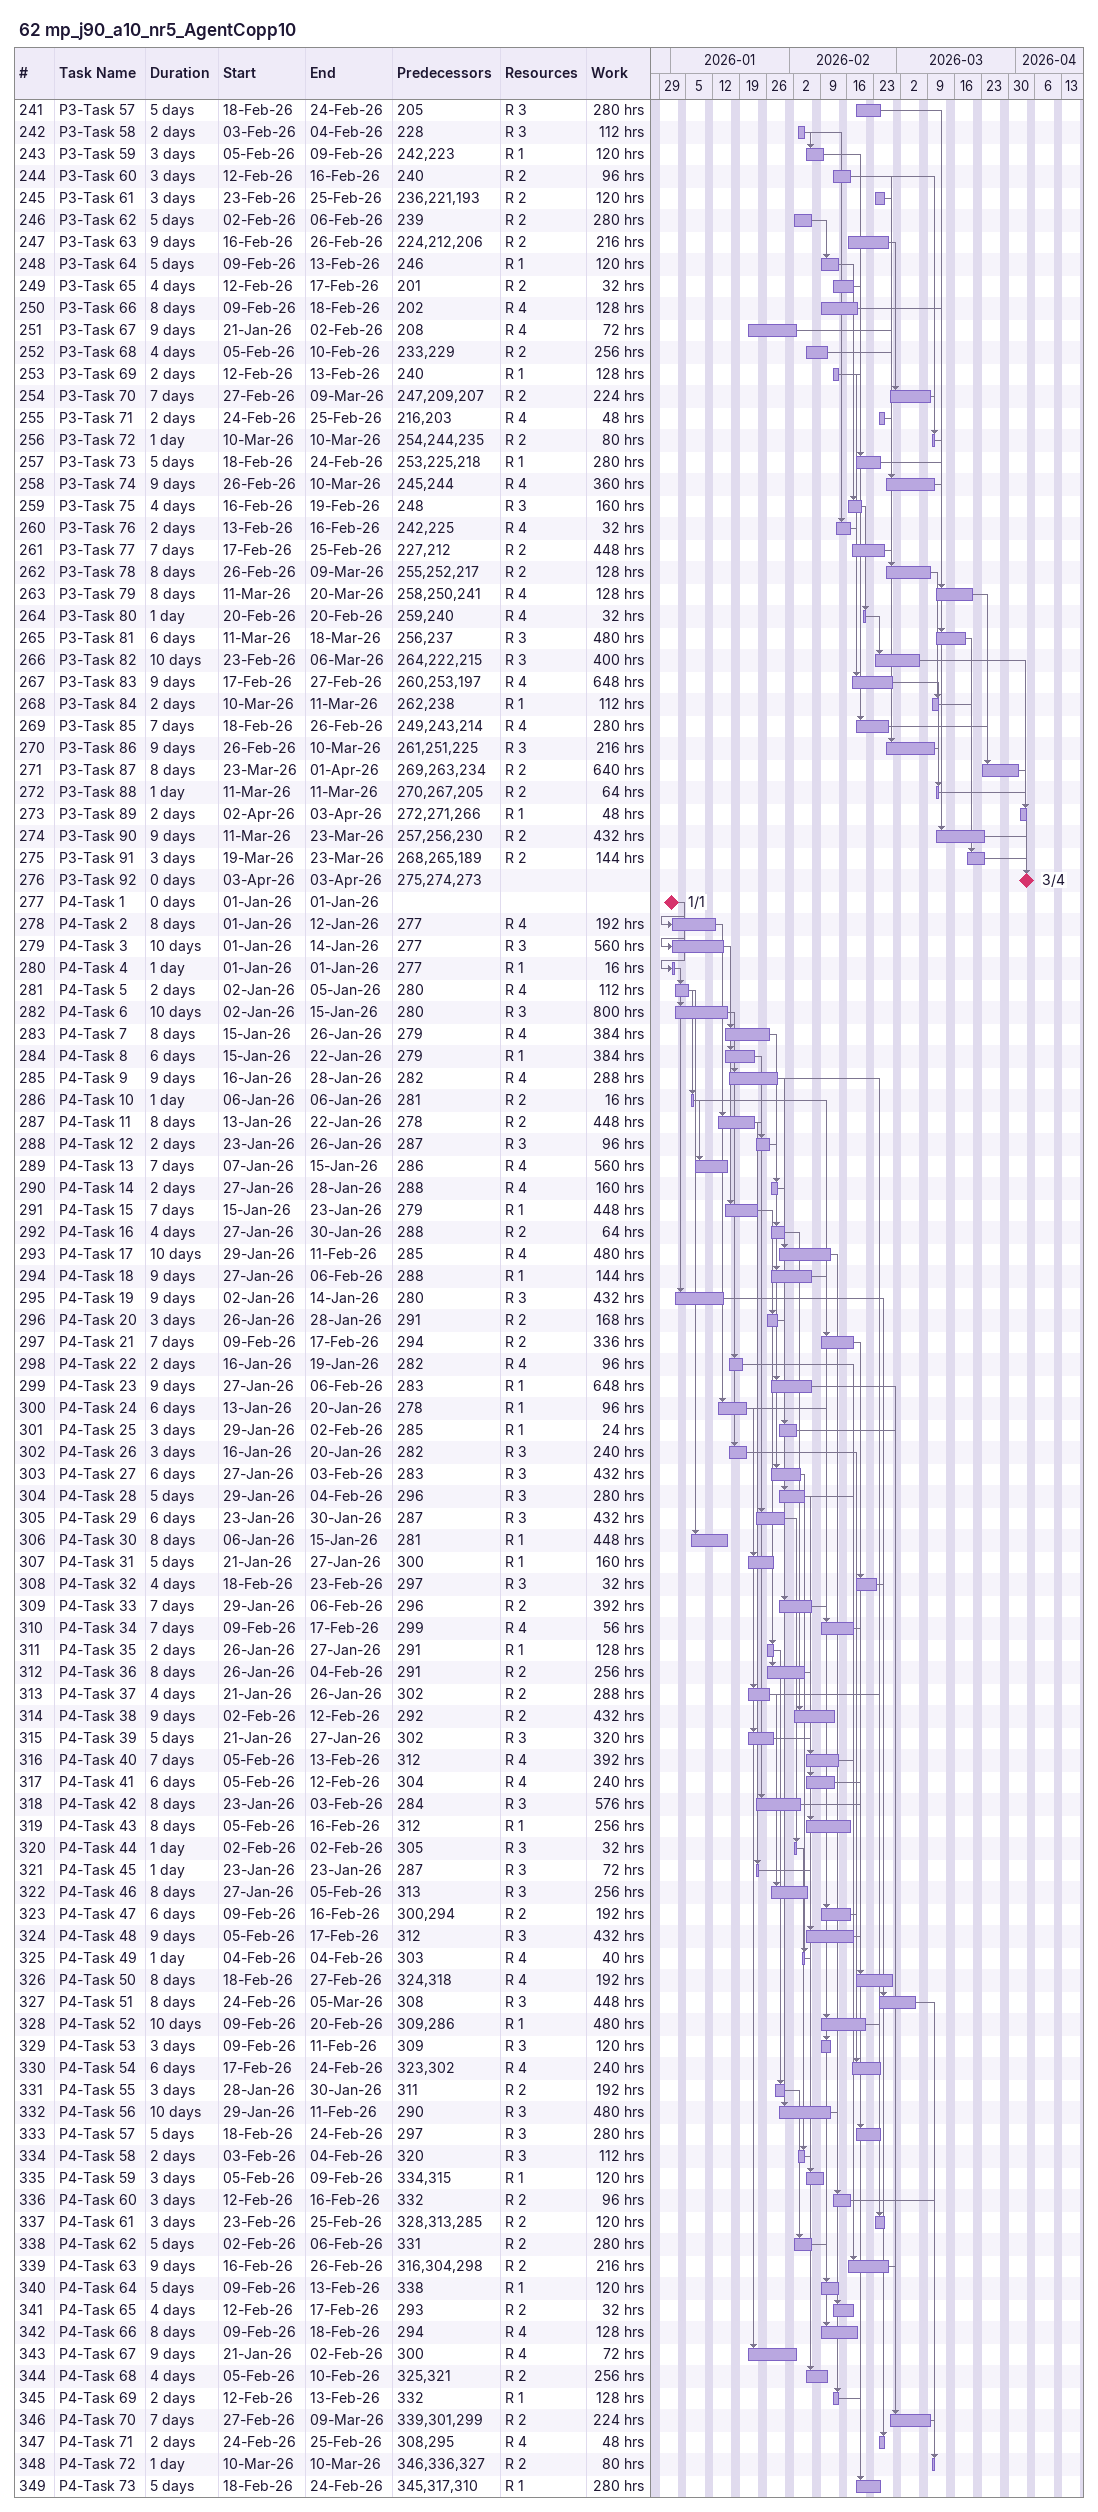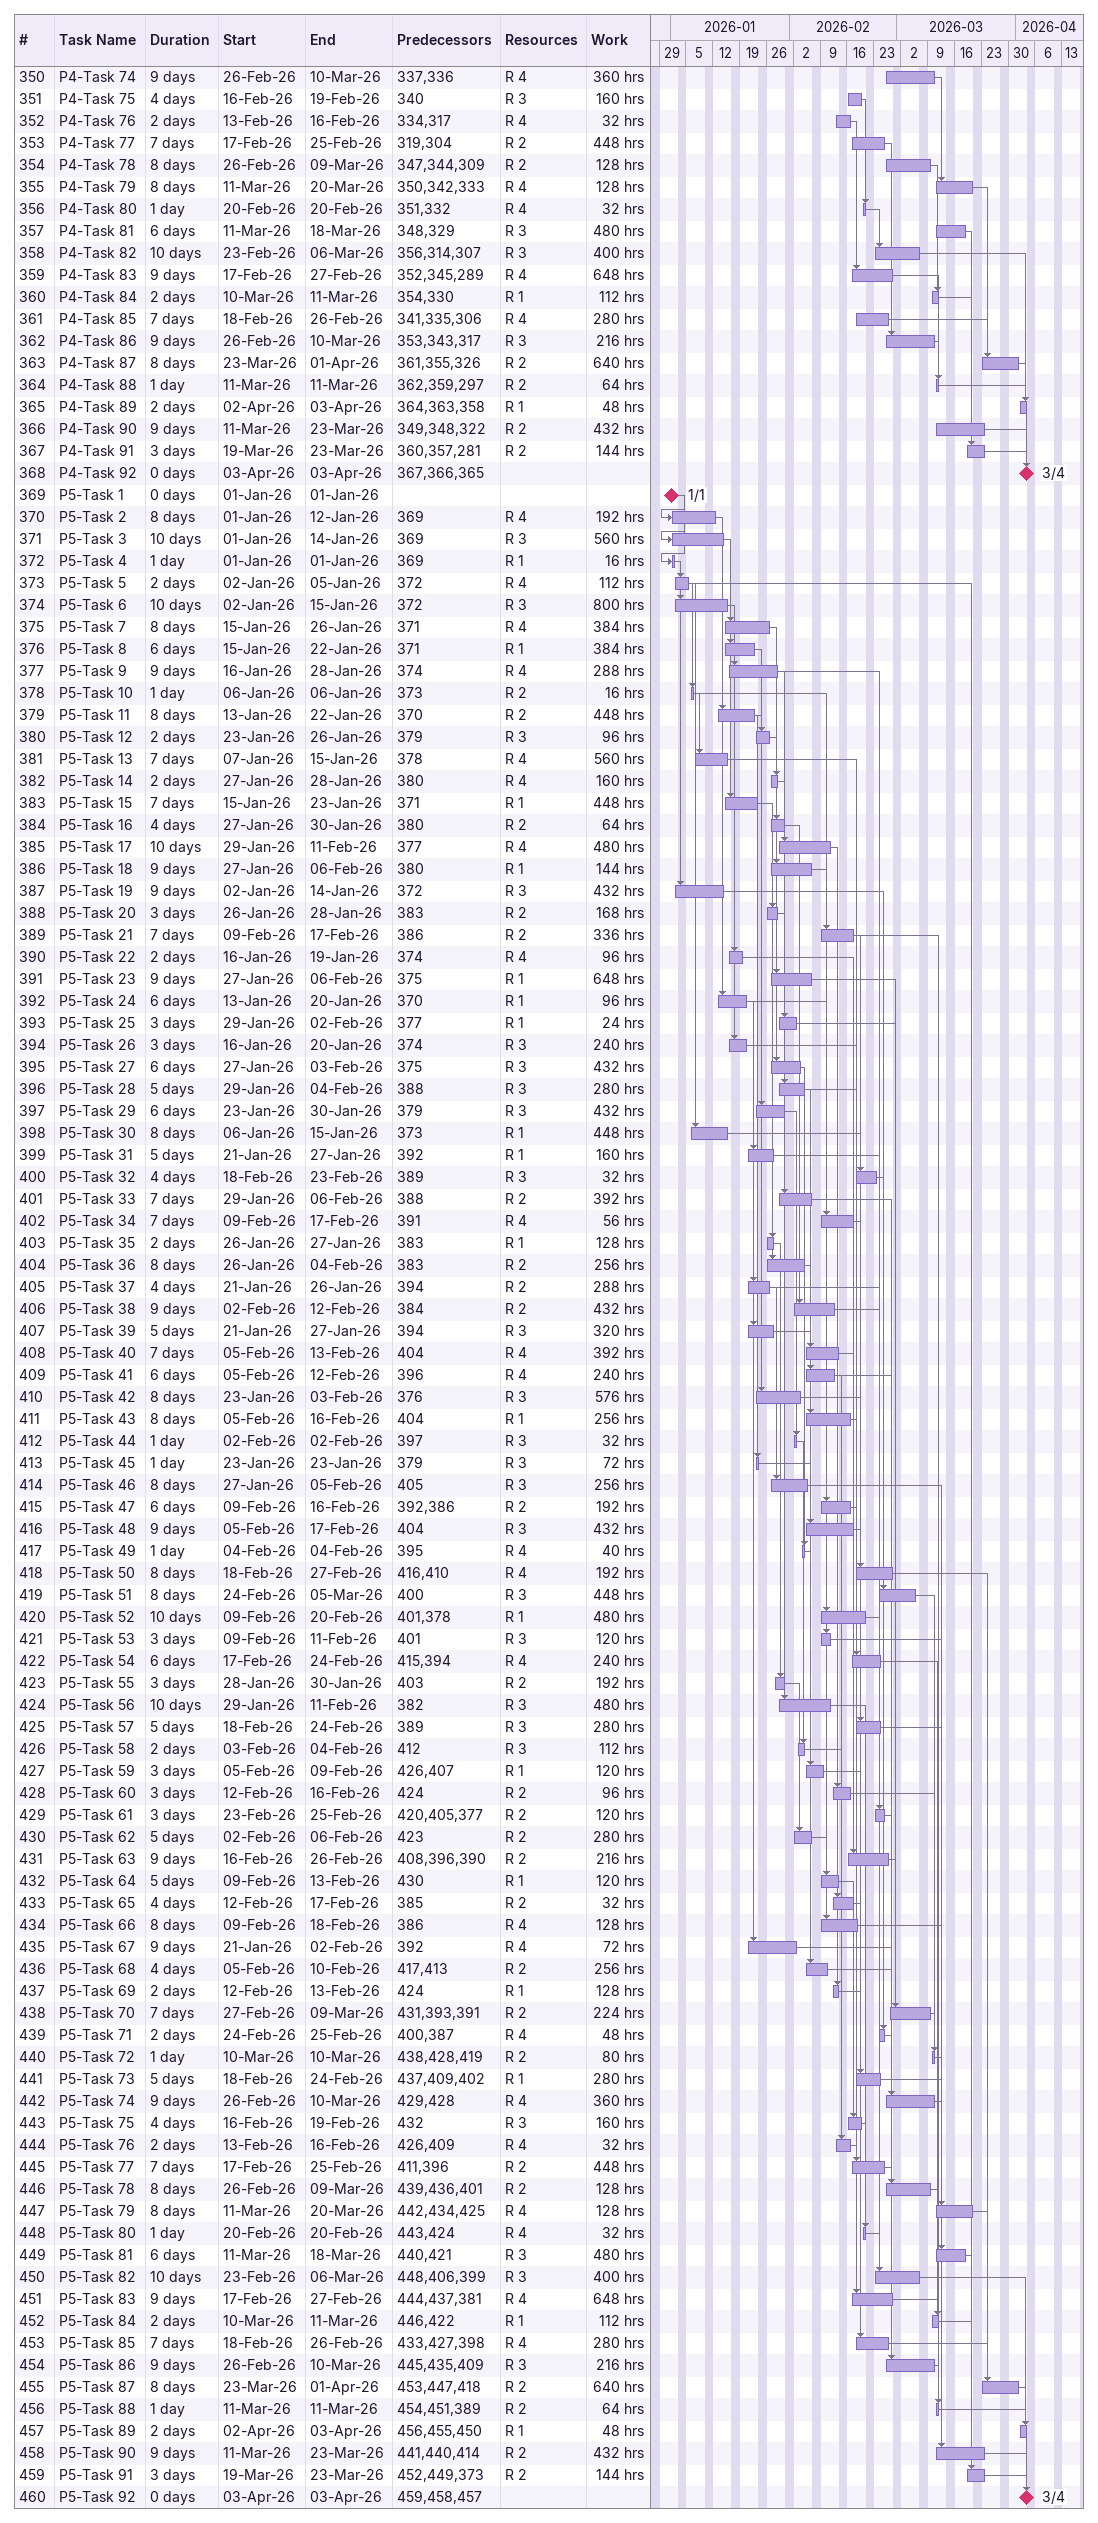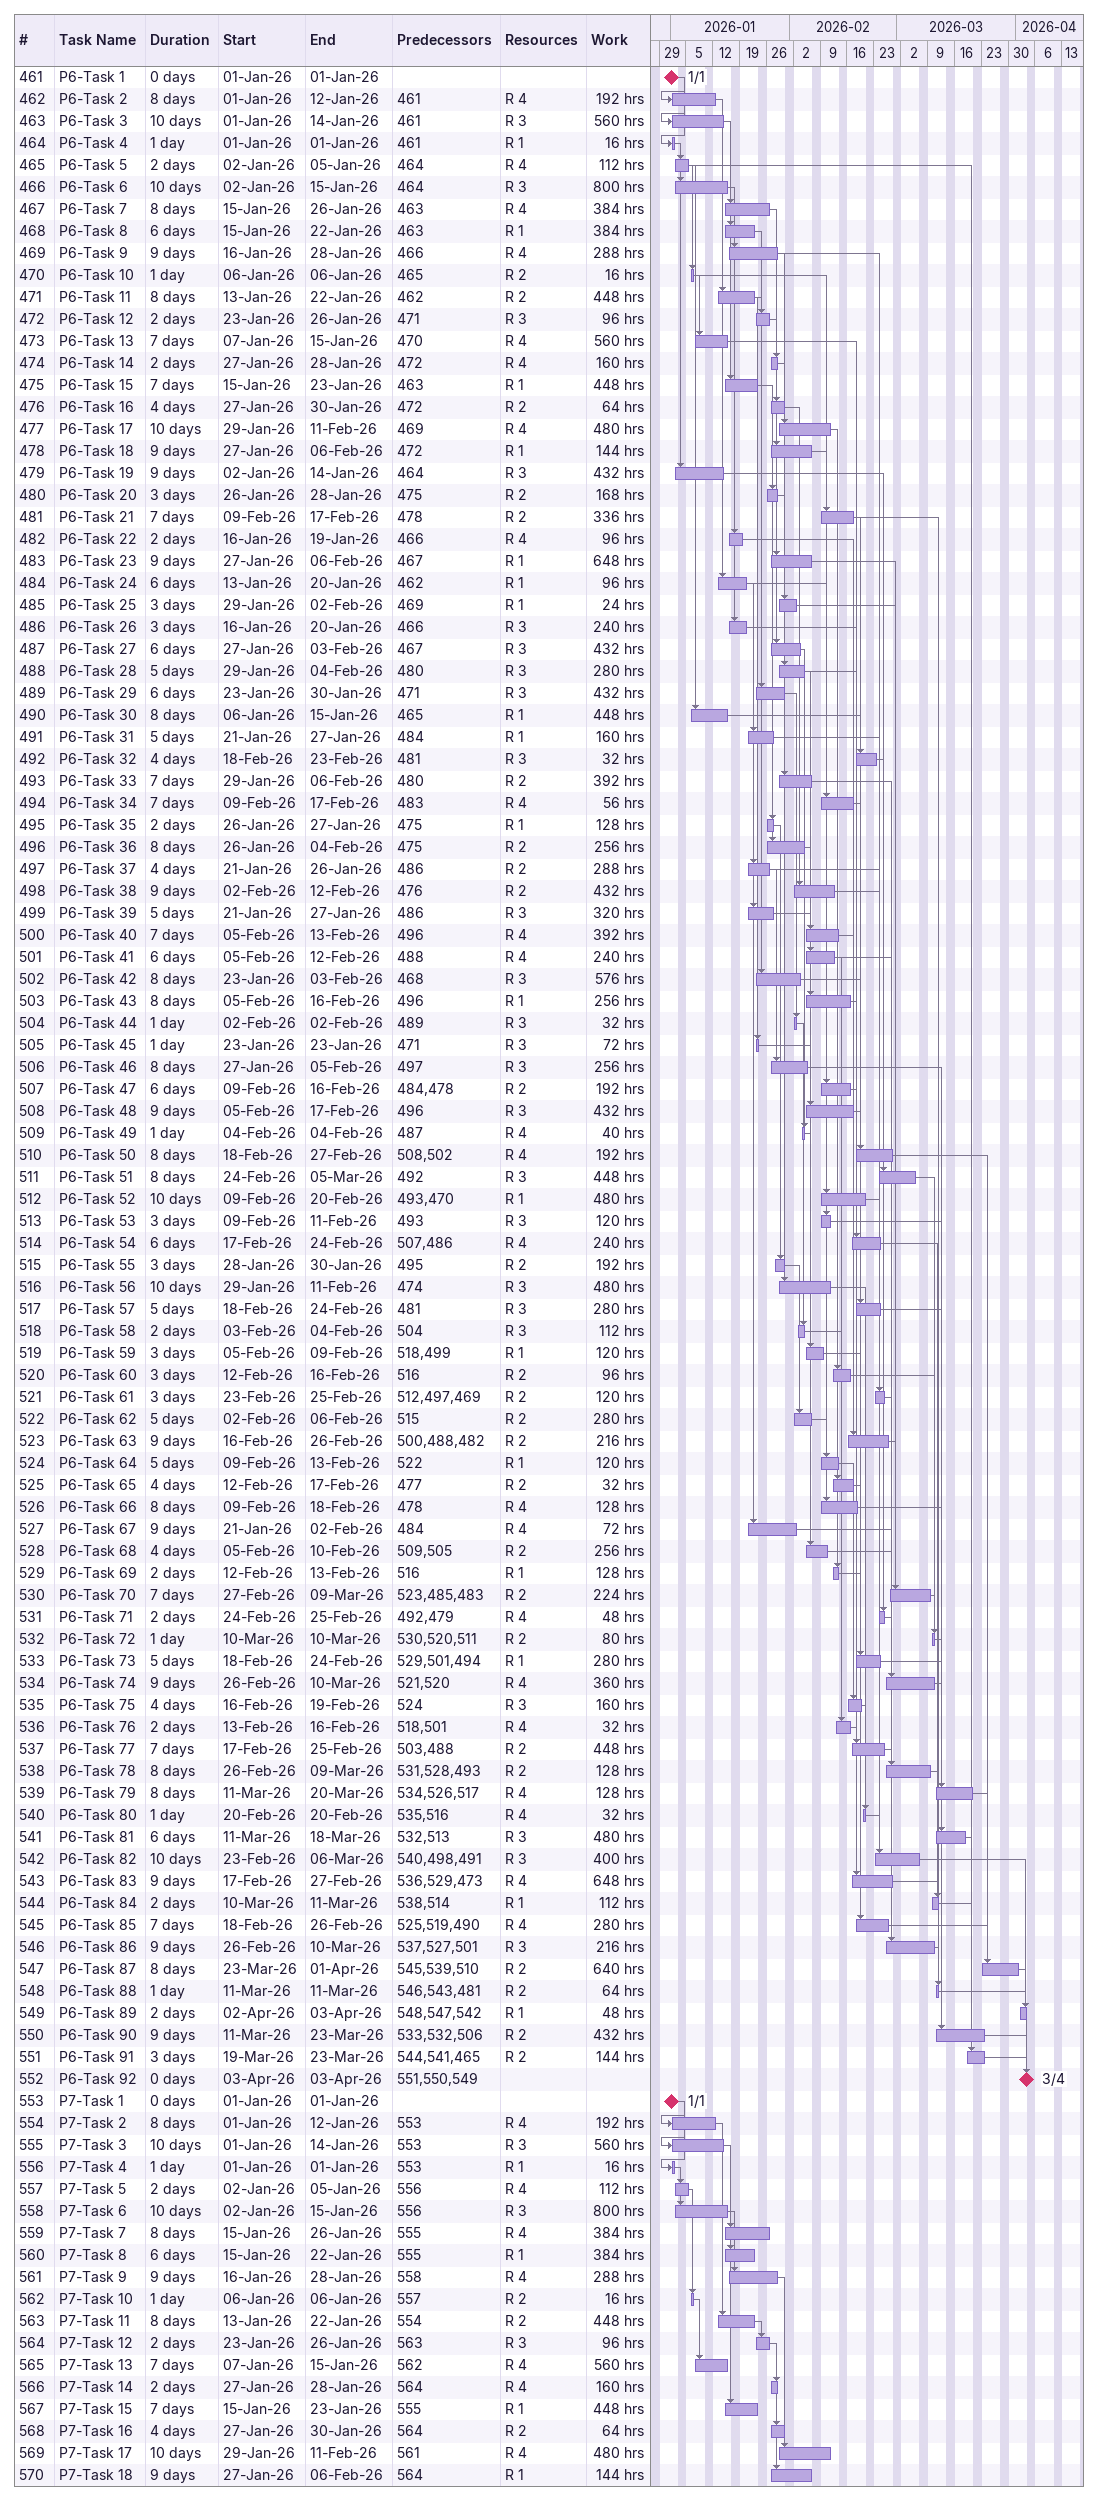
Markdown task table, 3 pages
62 mp_j90_a10_nr5_AgentCopp10

| ID | Task | Duration | Start | Finish | Predecessors | Resources | Work (h) |
|---|---|---|---|---|---|---|---|
| 241 | P3-Task 57 | 5d | 2026-02-18 | 2026-02-24 | 205 | R 3 | 280 |
| 242 | P3-Task 58 | 2d | 2026-02-03 | 2026-02-04 | 228 | R 3 | 112 |
| 243 | P3-Task 59 | 3d | 2026-02-05 | 2026-02-09 | 242, 223 | R 1 | 120 |
| 244 | P3-Task 60 | 3d | 2026-02-12 | 2026-02-16 | 240 | R 2 | 96 |
| 245 | P3-Task 61 | 3d | 2026-02-23 | 2026-02-25 | 236, 221, 193 | R 2 | 120 |
| 246 | P3-Task 62 | 5d | 2026-02-02 | 2026-02-06 | 239 | R 2 | 280 |
| 247 | P3-Task 63 | 9d | 2026-02-16 | 2026-02-26 | 224, 212, 206 | R 2 | 216 |
| 248 | P3-Task 64 | 5d | 2026-02-09 | 2026-02-13 | 246 | R 1 | 120 |
| 249 | P3-Task 65 | 4d | 2026-02-12 | 2026-02-17 | 201 | R 2 | 32 |
| 250 | P3-Task 66 | 8d | 2026-02-09 | 2026-02-18 | 202 | R 4 | 128 |
| 251 | P3-Task 67 | 9d | 2026-01-21 | 2026-02-02 | 208 | R 4 | 72 |
| 252 | P3-Task 68 | 4d | 2026-02-05 | 2026-02-10 | 233, 229 | R 2 | 256 |
| 253 | P3-Task 69 | 2d | 2026-02-12 | 2026-02-13 | 240 | R 1 | 128 |
| 254 | P3-Task 70 | 7d | 2026-02-27 | 2026-03-09 | 247, 209, 207 | R 2 | 224 |
| 255 | P3-Task 71 | 2d | 2026-02-24 | 2026-02-25 | 216, 203 | R 4 | 48 |
| 256 | P3-Task 72 | 1d | 2026-03-10 | 2026-03-10 | 254, 244, 235 | R 2 | 80 |
| 257 | P3-Task 73 | 5d | 2026-02-18 | 2026-02-24 | 253, 225, 218 | R 1 | 280 |
| 258 | P3-Task 74 | 9d | 2026-02-26 | 2026-03-10 | 245, 244 | R 4 | 360 |
| 259 | P3-Task 75 | 4d | 2026-02-16 | 2026-02-19 | 248 | R 3 | 160 |
| 260 | P3-Task 76 | 2d | 2026-02-13 | 2026-02-16 | 242, 225 | R 4 | 32 |
| 261 | P3-Task 77 | 7d | 2026-02-17 | 2026-02-25 | 227, 212 | R 2 | 448 |
| 262 | P3-Task 78 | 8d | 2026-02-26 | 2026-03-09 | 255, 252, 217 | R 2 | 128 |
| 263 | P3-Task 79 | 8d | 2026-03-11 | 2026-03-20 | 258, 250, 241 | R 4 | 128 |
| 264 | P3-Task 80 | 1d | 2026-02-20 | 2026-02-20 | 259, 240 | R 4 | 32 |
| 265 | P3-Task 81 | 6d | 2026-03-11 | 2026-03-18 | 256, 237 | R 3 | 480 |
| 266 | P3-Task 82 | 10d | 2026-02-23 | 2026-03-06 | 264, 222, 215 | R 3 | 400 |
| 267 | P3-Task 83 | 9d | 2026-02-17 | 2026-02-27 | 260, 253, 197 | R 4 | 648 |
| 268 | P3-Task 84 | 2d | 2026-03-10 | 2026-03-11 | 262, 238 | R 1 | 112 |
| 269 | P3-Task 85 | 7d | 2026-02-18 | 2026-02-26 | 249, 243, 214 | R 4 | 280 |
| 270 | P3-Task 86 | 9d | 2026-02-26 | 2026-03-10 | 261, 251, 225 | R 3 | 216 |
| 271 | P3-Task 87 | 8d | 2026-03-23 | 2026-04-01 | 269, 263, 234 | R 2 | 640 |
| 272 | P3-Task 88 | 1d | 2026-03-11 | 2026-03-11 | 270, 267, 205 | R 2 | 64 |
| 273 | P3-Task 89 | 2d | 2026-04-02 | 2026-04-03 | 272, 271, 266 | R 1 | 48 |
| 274 | P3-Task 90 | 9d | 2026-03-11 | 2026-03-23 | 257, 256, 230 | R 2 | 432 |
| 275 | P3-Task 91 | 3d | 2026-03-19 | 2026-03-23 | 268, 265, 189 | R 2 | 144 |
| 276 | P3-Task 92 | 0d | 2026-04-03 | 2026-04-03 | 275, 274, 273 |  |  |
| 277 | P4-Task 1 | 0d | 2026-01-01 | 2026-01-01 |  |  |  |
| 278 | P4-Task 2 | 8d | 2026-01-01 | 2026-01-12 | 277 | R 4 | 192 |
| 279 | P4-Task 3 | 10d | 2026-01-01 | 2026-01-14 | 277 | R 3 | 560 |
| 280 | P4-Task 4 | 1d | 2026-01-01 | 2026-01-01 | 277 | R 1 | 16 |
| 281 | P4-Task 5 | 2d | 2026-01-02 | 2026-01-05 | 280 | R 4 | 112 |
| 282 | P4-Task 6 | 10d | 2026-01-02 | 2026-01-15 | 280 | R 3 | 800 |
| 283 | P4-Task 7 | 8d | 2026-01-15 | 2026-01-26 | 279 | R 4 | 384 |
| 284 | P4-Task 8 | 6d | 2026-01-15 | 2026-01-22 | 279 | R 1 | 384 |
| 285 | P4-Task 9 | 9d | 2026-01-16 | 2026-01-28 | 282 | R 4 | 288 |
| 286 | P4-Task 10 | 1d | 2026-01-06 | 2026-01-06 | 281 | R 2 | 16 |
| 287 | P4-Task 11 | 8d | 2026-01-13 | 2026-01-22 | 278 | R 2 | 448 |
| 288 | P4-Task 12 | 2d | 2026-01-23 | 2026-01-26 | 287 | R 3 | 96 |
| 289 | P4-Task 13 | 7d | 2026-01-07 | 2026-01-15 | 286 | R 4 | 560 |
| 290 | P4-Task 14 | 2d | 2026-01-27 | 2026-01-28 | 288 | R 4 | 160 |
| 291 | P4-Task 15 | 7d | 2026-01-15 | 2026-01-23 | 279 | R 1 | 448 |
| 292 | P4-Task 16 | 4d | 2026-01-27 | 2026-01-30 | 288 | R 2 | 64 |
| 293 | P4-Task 17 | 10d | 2026-01-29 | 2026-02-11 | 285 | R 4 | 480 |
| 294 | P4-Task 18 | 9d | 2026-01-27 | 2026-02-06 | 288 | R 1 | 144 |
| 295 | P4-Task 19 | 9d | 2026-01-02 | 2026-01-14 | 280 | R 3 | 432 |
| 296 | P4-Task 20 | 3d | 2026-01-26 | 2026-01-28 | 291 | R 2 | 168 |
| 297 | P4-Task 21 | 7d | 2026-02-09 | 2026-02-17 | 294 | R 2 | 336 |
| 298 | P4-Task 22 | 2d | 2026-01-16 | 2026-01-19 | 282 | R 4 | 96 |
| 299 | P4-Task 23 | 9d | 2026-01-27 | 2026-02-06 | 283 | R 1 | 648 |
| 300 | P4-Task 24 | 6d | 2026-01-13 | 2026-01-20 | 278 | R 1 | 96 |
| 301 | P4-Task 25 | 3d | 2026-01-29 | 2026-02-02 | 285 | R 1 | 24 |
| 302 | P4-Task 26 | 3d | 2026-01-16 | 2026-01-20 | 282 | R 3 | 240 |
| 303 | P4-Task 27 | 6d | 2026-01-27 | 2026-02-03 | 283 | R 3 | 432 |
| 304 | P4-Task 28 | 5d | 2026-01-29 | 2026-02-04 | 296 | R 3 | 280 |
| 305 | P4-Task 29 | 6d | 2026-01-23 | 2026-01-30 | 287 | R 3 | 432 |
| 306 | P4-Task 30 | 8d | 2026-01-06 | 2026-01-15 | 281 | R 1 | 448 |
| 307 | P4-Task 31 | 5d | 2026-01-21 | 2026-01-27 | 300 | R 1 | 160 |
| 308 | P4-Task 32 | 4d | 2026-02-18 | 2026-02-23 | 297 | R 3 | 32 |
| 309 | P4-Task 33 | 7d | 2026-01-29 | 2026-02-06 | 296 | R 2 | 392 |
| 310 | P4-Task 34 | 7d | 2026-02-09 | 2026-02-17 | 299 | R 4 | 56 |
| 311 | P4-Task 35 | 2d | 2026-01-26 | 2026-01-27 | 291 | R 1 | 128 |
| 312 | P4-Task 36 | 8d | 2026-01-26 | 2026-02-04 | 291 | R 2 | 256 |
| 313 | P4-Task 37 | 4d | 2026-01-21 | 2026-01-26 | 302 | R 2 | 288 |
| 314 | P4-Task 38 | 9d | 2026-02-02 | 2026-02-12 | 292 | R 2 | 432 |
| 315 | P4-Task 39 | 5d | 2026-01-21 | 2026-01-27 | 302 | R 3 | 320 |
| 316 | P4-Task 40 | 7d | 2026-02-05 | 2026-02-13 | 312 | R 4 | 392 |
| 317 | P4-Task 41 | 6d | 2026-02-05 | 2026-02-12 | 304 | R 4 | 240 |
| 318 | P4-Task 42 | 8d | 2026-01-23 | 2026-02-03 | 284 | R 3 | 576 |
| 319 | P4-Task 43 | 8d | 2026-02-05 | 2026-02-16 | 312 | R 1 | 256 |
| 320 | P4-Task 44 | 1d | 2026-02-02 | 2026-02-02 | 305 | R 3 | 32 |
| 321 | P4-Task 45 | 1d | 2026-01-23 | 2026-01-23 | 287 | R 3 | 72 |
| 322 | P4-Task 46 | 8d | 2026-01-27 | 2026-02-05 | 313 | R 3 | 256 |
| 323 | P4-Task 47 | 6d | 2026-02-09 | 2026-02-16 | 300, 294 | R 2 | 192 |
| 324 | P4-Task 48 | 9d | 2026-02-05 | 2026-02-17 | 312 | R 3 | 432 |
| 325 | P4-Task 49 | 1d | 2026-02-04 | 2026-02-04 | 303 | R 4 | 40 |
| 326 | P4-Task 50 | 8d | 2026-02-18 | 2026-02-27 | 324, 318 | R 4 | 192 |
| 327 | P4-Task 51 | 8d | 2026-02-24 | 2026-03-05 | 308 | R 3 | 448 |
| 328 | P4-Task 52 | 10d | 2026-02-09 | 2026-02-20 | 309, 286 | R 1 | 480 |
| 329 | P4-Task 53 | 3d | 2026-02-09 | 2026-02-11 | 309 | R 3 | 120 |
| 330 | P4-Task 54 | 6d | 2026-02-17 | 2026-02-24 | 323, 302 | R 4 | 240 |
| 331 | P4-Task 55 | 3d | 2026-01-28 | 2026-01-30 | 311 | R 2 | 192 |
| 332 | P4-Task 56 | 10d | 2026-01-29 | 2026-02-11 | 290 | R 3 | 480 |
| 333 | P4-Task 57 | 5d | 2026-02-18 | 2026-02-24 | 297 | R 3 | 280 |
| 334 | P4-Task 58 | 2d | 2026-02-03 | 2026-02-04 | 320 | R 3 | 112 |
| 335 | P4-Task 59 | 3d | 2026-02-05 | 2026-02-09 | 334, 315 | R 1 | 120 |
| 336 | P4-Task 60 | 3d | 2026-02-12 | 2026-02-16 | 332 | R 2 | 96 |
| 337 | P4-Task 61 | 3d | 2026-02-23 | 2026-02-25 | 328, 313, 285 | R 2 | 120 |
| 338 | P4-Task 62 | 5d | 2026-02-02 | 2026-02-06 | 331 | R 2 | 280 |
| 339 | P4-Task 63 | 9d | 2026-02-16 | 2026-02-26 | 316, 304, 298 | R 2 | 216 |
| 340 | P4-Task 64 | 5d | 2026-02-09 | 2026-02-13 | 338 | R 1 | 120 |
| 341 | P4-Task 65 | 4d | 2026-02-12 | 2026-02-17 | 293 | R 2 | 32 |
| 342 | P4-Task 66 | 8d | 2026-02-09 | 2026-02-18 | 294 | R 4 | 128 |
| 343 | P4-Task 67 | 9d | 2026-01-21 | 2026-02-02 | 300 | R 4 | 72 |
| 344 | P4-Task 68 | 4d | 2026-02-05 | 2026-02-10 | 325, 321 | R 2 | 256 |
| 345 | P4-Task 69 | 2d | 2026-02-12 | 2026-02-13 | 332 | R 1 | 128 |
| 346 | P4-Task 70 | 7d | 2026-02-27 | 2026-03-09 | 339, 301, 299 | R 2 | 224 |
| 347 | P4-Task 71 | 2d | 2026-02-24 | 2026-02-25 | 308, 295 | R 4 | 48 |
| 348 | P4-Task 72 | 1d | 2026-03-10 | 2026-03-10 | 346, 336, 327 | R 2 | 80 |
| 349 | P4-Task 73 | 5d | 2026-02-18 | 2026-02-24 | 345, 317, 310 | R 1 | 280 |
| 350 | P4-Task 74 | 9d | 2026-02-26 | 2026-03-10 | 337, 336 | R 4 | 360 |
| 351 | P4-Task 75 | 4d | 2026-02-16 | 2026-02-19 | 340 | R 3 | 160 |
| 352 | P4-Task 76 | 2d | 2026-02-13 | 2026-02-16 | 334, 317 | R 4 | 32 |
| 353 | P4-Task 77 | 7d | 2026-02-17 | 2026-02-25 | 319, 304 | R 2 | 448 |
| 354 | P4-Task 78 | 8d | 2026-02-26 | 2026-03-09 | 347, 344, 309 | R 2 | 128 |
| 355 | P4-Task 79 | 8d | 2026-03-11 | 2026-03-20 | 350, 342, 333 | R 4 | 128 |
| 356 | P4-Task 80 | 1d | 2026-02-20 | 2026-02-20 | 351, 332 | R 4 | 32 |
| 357 | P4-Task 81 | 6d | 2026-03-11 | 2026-03-18 | 348, 329 | R 3 | 480 |
| 358 | P4-Task 82 | 10d | 2026-02-23 | 2026-03-06 | 356, 314, 307 | R 3 | 400 |
| 359 | P4-Task 83 | 9d | 2026-02-17 | 2026-02-27 | 352, 345, 289 | R 4 | 648 |
| 360 | P4-Task 84 | 2d | 2026-03-10 | 2026-03-11 | 354, 330 | R 1 | 112 |
| 361 | P4-Task 85 | 7d | 2026-02-18 | 2026-02-26 | 341, 335, 306 | R 4 | 280 |
| 362 | P4-Task 86 | 9d | 2026-02-26 | 2026-03-10 | 353, 343, 317 | R 3 | 216 |
| 363 | P4-Task 87 | 8d | 2026-03-23 | 2026-04-01 | 361, 355, 326 | R 2 | 640 |
| 364 | P4-Task 88 | 1d | 2026-03-11 | 2026-03-11 | 362, 359, 297 | R 2 | 64 |
| 365 | P4-Task 89 | 2d | 2026-04-02 | 2026-04-03 | 364, 363, 358 | R 1 | 48 |
| 366 | P4-Task 90 | 9d | 2026-03-11 | 2026-03-23 | 349, 348, 322 | R 2 | 432 |
| 367 | P4-Task 91 | 3d | 2026-03-19 | 2026-03-23 | 360, 357, 281 | R 2 | 144 |
| 368 | P4-Task 92 | 0d | 2026-04-03 | 2026-04-03 | 367, 366, 365 |  |  |
| 369 | P5-Task 1 | 0d | 2026-01-01 | 2026-01-01 |  |  |  |
| 370 | P5-Task 2 | 8d | 2026-01-01 | 2026-01-12 | 369 | R 4 | 192 |
| 371 | P5-Task 3 | 10d | 2026-01-01 | 2026-01-14 | 369 | R 3 | 560 |
| 372 | P5-Task 4 | 1d | 2026-01-01 | 2026-01-01 | 369 | R 1 | 16 |
| 373 | P5-Task 5 | 2d | 2026-01-02 | 2026-01-05 | 372 | R 4 | 112 |
| 374 | P5-Task 6 | 10d | 2026-01-02 | 2026-01-15 | 372 | R 3 | 800 |
| 375 | P5-Task 7 | 8d | 2026-01-15 | 2026-01-26 | 371 | R 4 | 384 |
| 376 | P5-Task 8 | 6d | 2026-01-15 | 2026-01-22 | 371 | R 1 | 384 |
| 377 | P5-Task 9 | 9d | 2026-01-16 | 2026-01-28 | 374 | R 4 | 288 |
| 378 | P5-Task 10 | 1d | 2026-01-06 | 2026-01-06 | 373 | R 2 | 16 |
| 379 | P5-Task 11 | 8d | 2026-01-13 | 2026-01-22 | 370 | R 2 | 448 |
| 380 | P5-Task 12 | 2d | 2026-01-23 | 2026-01-26 | 379 | R 3 | 96 |
| 381 | P5-Task 13 | 7d | 2026-01-07 | 2026-01-15 | 378 | R 4 | 560 |
| 382 | P5-Task 14 | 2d | 2026-01-27 | 2026-01-28 | 380 | R 4 | 160 |
| 383 | P5-Task 15 | 7d | 2026-01-15 | 2026-01-23 | 371 | R 1 | 448 |
| 384 | P5-Task 16 | 4d | 2026-01-27 | 2026-01-30 | 380 | R 2 | 64 |
| 385 | P5-Task 17 | 10d | 2026-01-29 | 2026-02-11 | 377 | R 4 | 480 |
| 386 | P5-Task 18 | 9d | 2026-01-27 | 2026-02-06 | 380 | R 1 | 144 |
| 387 | P5-Task 19 | 9d | 2026-01-02 | 2026-01-14 | 372 | R 3 | 432 |
| 388 | P5-Task 20 | 3d | 2026-01-26 | 2026-01-28 | 383 | R 2 | 168 |
| 389 | P5-Task 21 | 7d | 2026-02-09 | 2026-02-17 | 386 | R 2 | 336 |
| 390 | P5-Task 22 | 2d | 2026-01-16 | 2026-01-19 | 374 | R 4 | 96 |
| 391 | P5-Task 23 | 9d | 2026-01-27 | 2026-02-06 | 375 | R 1 | 648 |
| 392 | P5-Task 24 | 6d | 2026-01-13 | 2026-01-20 | 370 | R 1 | 96 |
| 393 | P5-Task 25 | 3d | 2026-01-29 | 2026-02-02 | 377 | R 1 | 24 |
| 394 | P5-Task 26 | 3d | 2026-01-16 | 2026-01-20 | 374 | R 3 | 240 |
| 395 | P5-Task 27 | 6d | 2026-01-27 | 2026-02-03 | 375 | R 3 | 432 |
| 396 | P5-Task 28 | 5d | 2026-01-29 | 2026-02-04 | 388 | R 3 | 280 |
| 397 | P5-Task 29 | 6d | 2026-01-23 | 2026-01-30 | 379 | R 3 | 432 |
| 398 | P5-Task 30 | 8d | 2026-01-06 | 2026-01-15 | 373 | R 1 | 448 |
| 399 | P5-Task 31 | 5d | 2026-01-21 | 2026-01-27 | 392 | R 1 | 160 |
| 400 | P5-Task 32 | 4d | 2026-02-18 | 2026-02-23 | 389 | R 3 | 32 |
| 401 | P5-Task 33 | 7d | 2026-01-29 | 2026-02-06 | 388 | R 2 | 392 |
| 402 | P5-Task 34 | 7d | 2026-02-09 | 2026-02-17 | 391 | R 4 | 56 |
| 403 | P5-Task 35 | 2d | 2026-01-26 | 2026-01-27 | 383 | R 1 | 128 |
| 404 | P5-Task 36 | 8d | 2026-01-26 | 2026-02-04 | 383 | R 2 | 256 |
| 405 | P5-Task 37 | 4d | 2026-01-21 | 2026-01-26 | 394 | R 2 | 288 |
| 406 | P5-Task 38 | 9d | 2026-02-02 | 2026-02-12 | 384 | R 2 | 432 |
| 407 | P5-Task 39 | 5d | 2026-01-21 | 2026-01-27 | 394 | R 3 | 320 |
| 408 | P5-Task 40 | 7d | 2026-02-05 | 2026-02-13 | 404 | R 4 | 392 |
| 409 | P5-Task 41 | 6d | 2026-02-05 | 2026-02-12 | 396 | R 4 | 240 |
| 410 | P5-Task 42 | 8d | 2026-01-23 | 2026-02-03 | 376 | R 3 | 576 |
| 411 | P5-Task 43 | 8d | 2026-02-05 | 2026-02-16 | 404 | R 1 | 256 |
| 412 | P5-Task 44 | 1d | 2026-02-02 | 2026-02-02 | 397 | R 3 | 32 |
| 413 | P5-Task 45 | 1d | 2026-01-23 | 2026-01-23 | 379 | R 3 | 72 |
| 414 | P5-Task 46 | 8d | 2026-01-27 | 2026-02-05 | 405 | R 3 | 256 |
| 415 | P5-Task 47 | 6d | 2026-02-09 | 2026-02-16 | 392, 386 | R 2 | 192 |
| 416 | P5-Task 48 | 9d | 2026-02-05 | 2026-02-17 | 404 | R 3 | 432 |
| 417 | P5-Task 49 | 1d | 2026-02-04 | 2026-02-04 | 395 | R 4 | 40 |
| 418 | P5-Task 50 | 8d | 2026-02-18 | 2026-02-27 | 416, 410 | R 4 | 192 |
| 419 | P5-Task 51 | 8d | 2026-02-24 | 2026-03-05 | 400 | R 3 | 448 |
| 420 | P5-Task 52 | 10d | 2026-02-09 | 2026-02-20 | 401, 378 | R 1 | 480 |
| 421 | P5-Task 53 | 3d | 2026-02-09 | 2026-02-11 | 401 | R 3 | 120 |
| 422 | P5-Task 54 | 6d | 2026-02-17 | 2026-02-24 | 415, 394 | R 4 | 240 |
| 423 | P5-Task 55 | 3d | 2026-01-28 | 2026-01-30 | 403 | R 2 | 192 |
| 424 | P5-Task 56 | 10d | 2026-01-29 | 2026-02-11 | 382 | R 3 | 480 |
| 425 | P5-Task 57 | 5d | 2026-02-18 | 2026-02-24 | 389 | R 3 | 280 |
| 426 | P5-Task 58 | 2d | 2026-02-03 | 2026-02-04 | 412 | R 3 | 112 |
| 427 | P5-Task 59 | 3d | 2026-02-05 | 2026-02-09 | 426, 407 | R 1 | 120 |
| 428 | P5-Task 60 | 3d | 2026-02-12 | 2026-02-16 | 424 | R 2 | 96 |
| 429 | P5-Task 61 | 3d | 2026-02-23 | 2026-02-25 | 420, 405, 377 | R 2 | 120 |
| 430 | P5-Task 62 | 5d | 2026-02-02 | 2026-02-06 | 423 | R 2 | 280 |
| 431 | P5-Task 63 | 9d | 2026-02-16 | 2026-02-26 | 408, 396, 390 | R 2 | 216 |
| 432 | P5-Task 64 | 5d | 2026-02-09 | 2026-02-13 | 430 | R 1 | 120 |
| 433 | P5-Task 65 | 4d | 2026-02-12 | 2026-02-17 | 385 | R 2 | 32 |
| 434 | P5-Task 66 | 8d | 2026-02-09 | 2026-02-18 | 386 | R 4 | 128 |
| 435 | P5-Task 67 | 9d | 2026-01-21 | 2026-02-02 | 392 | R 4 | 72 |
| 436 | P5-Task 68 | 4d | 2026-02-05 | 2026-02-10 | 417, 413 | R 2 | 256 |
| 437 | P5-Task 69 | 2d | 2026-02-12 | 2026-02-13 | 424 | R 1 | 128 |
| 438 | P5-Task 70 | 7d | 2026-02-27 | 2026-03-09 | 431, 393, 391 | R 2 | 224 |
| 439 | P5-Task 71 | 2d | 2026-02-24 | 2026-02-25 | 400, 387 | R 4 | 48 |
| 440 | P5-Task 72 | 1d | 2026-03-10 | 2026-03-10 | 438, 428, 419 | R 2 | 80 |
| 441 | P5-Task 73 | 5d | 2026-02-18 | 2026-02-24 | 437, 409, 402 | R 1 | 280 |
| 442 | P5-Task 74 | 9d | 2026-02-26 | 2026-03-10 | 429, 428 | R 4 | 360 |
| 443 | P5-Task 75 | 4d | 2026-02-16 | 2026-02-19 | 432 | R 3 | 160 |
| 444 | P5-Task 76 | 2d | 2026-02-13 | 2026-02-16 | 426, 409 | R 4 | 32 |
| 445 | P5-Task 77 | 7d | 2026-02-17 | 2026-02-25 | 411, 396 | R 2 | 448 |
| 446 | P5-Task 78 | 8d | 2026-02-26 | 2026-03-09 | 439, 436, 401 | R 2 | 128 |
| 447 | P5-Task 79 | 8d | 2026-03-11 | 2026-03-20 | 442, 434, 425 | R 4 | 128 |
| 448 | P5-Task 80 | 1d | 2026-02-20 | 2026-02-20 | 443, 424 | R 4 | 32 |
| 449 | P5-Task 81 | 6d | 2026-03-11 | 2026-03-18 | 440, 421 | R 3 | 480 |
| 450 | P5-Task 82 | 10d | 2026-02-23 | 2026-03-06 | 448, 406, 399 | R 3 | 400 |
| 451 | P5-Task 83 | 9d | 2026-02-17 | 2026-02-27 | 444, 437, 381 | R 4 | 648 |
| 452 | P5-Task 84 | 2d | 2026-03-10 | 2026-03-11 | 446, 422 | R 1 | 112 |
| 453 | P5-Task 85 | 7d | 2026-02-18 | 2026-02-26 | 433, 427, 398 | R 4 | 280 |
| 454 | P5-Task 86 | 9d | 2026-02-26 | 2026-03-10 | 445, 435, 409 | R 3 | 216 |
| 455 | P5-Task 87 | 8d | 2026-03-23 | 2026-04-01 | 453, 447, 418 | R 2 | 640 |
| 456 | P5-Task 88 | 1d | 2026-03-11 | 2026-03-11 | 454, 451, 389 | R 2 | 64 |
| 457 | P5-Task 89 | 2d | 2026-04-02 | 2026-04-03 | 456, 455, 450 | R 1 | 48 |
| 458 | P5-Task 90 | 9d | 2026-03-11 | 2026-03-23 | 441, 440, 414 | R 2 | 432 |
| 459 | P5-Task 91 | 3d | 2026-03-19 | 2026-03-23 | 452, 449, 373 | R 2 | 144 |
| 460 | P5-Task 92 | 0d | 2026-04-03 | 2026-04-03 | 459, 458, 457 |  |  |
| 461 | P6-Task 1 | 0d | 2026-01-01 | 2026-01-01 |  |  |  |
| 462 | P6-Task 2 | 8d | 2026-01-01 | 2026-01-12 | 461 | R 4 | 192 |
| 463 | P6-Task 3 | 10d | 2026-01-01 | 2026-01-14 | 461 | R 3 | 560 |
| 464 | P6-Task 4 | 1d | 2026-01-01 | 2026-01-01 | 461 | R 1 | 16 |
| 465 | P6-Task 5 | 2d | 2026-01-02 | 2026-01-05 | 464 | R 4 | 112 |
| 466 | P6-Task 6 | 10d | 2026-01-02 | 2026-01-15 | 464 | R 3 | 800 |
| 467 | P6-Task 7 | 8d | 2026-01-15 | 2026-01-26 | 463 | R 4 | 384 |
| 468 | P6-Task 8 | 6d | 2026-01-15 | 2026-01-22 | 463 | R 1 | 384 |
| 469 | P6-Task 9 | 9d | 2026-01-16 | 2026-01-28 | 466 | R 4 | 288 |
| 470 | P6-Task 10 | 1d | 2026-01-06 | 2026-01-06 | 465 | R 2 | 16 |
| 471 | P6-Task 11 | 8d | 2026-01-13 | 2026-01-22 | 462 | R 2 | 448 |
| 472 | P6-Task 12 | 2d | 2026-01-23 | 2026-01-26 | 471 | R 3 | 96 |
| 473 | P6-Task 13 | 7d | 2026-01-07 | 2026-01-15 | 470 | R 4 | 560 |
| 474 | P6-Task 14 | 2d | 2026-01-27 | 2026-01-28 | 472 | R 4 | 160 |
| 475 | P6-Task 15 | 7d | 2026-01-15 | 2026-01-23 | 463 | R 1 | 448 |
| 476 | P6-Task 16 | 4d | 2026-01-27 | 2026-01-30 | 472 | R 2 | 64 |
| 477 | P6-Task 17 | 10d | 2026-01-29 | 2026-02-11 | 469 | R 4 | 480 |
| 478 | P6-Task 18 | 9d | 2026-01-27 | 2026-02-06 | 472 | R 1 | 144 |
| 479 | P6-Task 19 | 9d | 2026-01-02 | 2026-01-14 | 464 | R 3 | 432 |
| 480 | P6-Task 20 | 3d | 2026-01-26 | 2026-01-28 | 475 | R 2 | 168 |
| 481 | P6-Task 21 | 7d | 2026-02-09 | 2026-02-17 | 478 | R 2 | 336 |
| 482 | P6-Task 22 | 2d | 2026-01-16 | 2026-01-19 | 466 | R 4 | 96 |
| 483 | P6-Task 23 | 9d | 2026-01-27 | 2026-02-06 | 467 | R 1 | 648 |
| 484 | P6-Task 24 | 6d | 2026-01-13 | 2026-01-20 | 462 | R 1 | 96 |
| 485 | P6-Task 25 | 3d | 2026-01-29 | 2026-02-02 | 469 | R 1 | 24 |
| 486 | P6-Task 26 | 3d | 2026-01-16 | 2026-01-20 | 466 | R 3 | 240 |
| 487 | P6-Task 27 | 6d | 2026-01-27 | 2026-02-03 | 467 | R 3 | 432 |
| 488 | P6-Task 28 | 5d | 2026-01-29 | 2026-02-04 | 480 | R 3 | 280 |
| 489 | P6-Task 29 | 6d | 2026-01-23 | 2026-01-30 | 471 | R 3 | 432 |
| 490 | P6-Task 30 | 8d | 2026-01-06 | 2026-01-15 | 465 | R 1 | 448 |
| 491 | P6-Task 31 | 5d | 2026-01-21 | 2026-01-27 | 484 | R 1 | 160 |
| 492 | P6-Task 32 | 4d | 2026-02-18 | 2026-02-23 | 481 | R 3 | 32 |
| 493 | P6-Task 33 | 7d | 2026-01-29 | 2026-02-06 | 480 | R 2 | 392 |
| 494 | P6-Task 34 | 7d | 2026-02-09 | 2026-02-17 | 483 | R 4 | 56 |
| 495 | P6-Task 35 | 2d | 2026-01-26 | 2026-01-27 | 475 | R 1 | 128 |
| 496 | P6-Task 36 | 8d | 2026-01-26 | 2026-02-04 | 475 | R 2 | 256 |
| 497 | P6-Task 37 | 4d | 2026-01-21 | 2026-01-26 | 486 | R 2 | 288 |
| 498 | P6-Task 38 | 9d | 2026-02-02 | 2026-02-12 | 476 | R 2 | 432 |
| 499 | P6-Task 39 | 5d | 2026-01-21 | 2026-01-27 | 486 | R 3 | 320 |
| 500 | P6-Task 40 | 7d | 2026-02-05 | 2026-02-13 | 496 | R 4 | 392 |
| 501 | P6-Task 41 | 6d | 2026-02-05 | 2026-02-12 | 488 | R 4 | 240 |
| 502 | P6-Task 42 | 8d | 2026-01-23 | 2026-02-03 | 468 | R 3 | 576 |
| 503 | P6-Task 43 | 8d | 2026-02-05 | 2026-02-16 | 496 | R 1 | 256 |
| 504 | P6-Task 44 | 1d | 2026-02-02 | 2026-02-02 | 489 | R 3 | 32 |
| 505 | P6-Task 45 | 1d | 2026-01-23 | 2026-01-23 | 471 | R 3 | 72 |
| 506 | P6-Task 46 | 8d | 2026-01-27 | 2026-02-05 | 497 | R 3 | 256 |
| 507 | P6-Task 47 | 6d | 2026-02-09 | 2026-02-16 | 484, 478 | R 2 | 192 |
| 508 | P6-Task 48 | 9d | 2026-02-05 | 2026-02-17 | 496 | R 3 | 432 |
| 509 | P6-Task 49 | 1d | 2026-02-04 | 2026-02-04 | 487 | R 4 | 40 |
| 510 | P6-Task 50 | 8d | 2026-02-18 | 2026-02-27 | 508, 502 | R 4 | 192 |
| 511 | P6-Task 51 | 8d | 2026-02-24 | 2026-03-05 | 492 | R 3 | 448 |
| 512 | P6-Task 52 | 10d | 2026-02-09 | 2026-02-20 | 493, 470 | R 1 | 480 |
| 513 | P6-Task 53 | 3d | 2026-02-09 | 2026-02-11 | 493 | R 3 | 120 |
| 514 | P6-Task 54 | 6d | 2026-02-17 | 2026-02-24 | 507, 486 | R 4 | 240 |
| 515 | P6-Task 55 | 3d | 2026-01-28 | 2026-01-30 | 495 | R 2 | 192 |
| 516 | P6-Task 56 | 10d | 2026-01-29 | 2026-02-11 | 474 | R 3 | 480 |
| 517 | P6-Task 57 | 5d | 2026-02-18 | 2026-02-24 | 481 | R 3 | 280 |
| 518 | P6-Task 58 | 2d | 2026-02-03 | 2026-02-04 | 504 | R 3 | 112 |
| 519 | P6-Task 59 | 3d | 2026-02-05 | 2026-02-09 | 518, 499 | R 1 | 120 |
| 520 | P6-Task 60 | 3d | 2026-02-12 | 2026-02-16 | 516 | R 2 | 96 |
| 521 | P6-Task 61 | 3d | 2026-02-23 | 2026-02-25 | 512, 497, 469 | R 2 | 120 |
| 522 | P6-Task 62 | 5d | 2026-02-02 | 2026-02-06 | 515 | R 2 | 280 |
| 523 | P6-Task 63 | 9d | 2026-02-16 | 2026-02-26 | 500, 488, 482 | R 2 | 216 |
| 524 | P6-Task 64 | 5d | 2026-02-09 | 2026-02-13 | 522 | R 1 | 120 |
| 525 | P6-Task 65 | 4d | 2026-02-12 | 2026-02-17 | 477 | R 2 | 32 |
| 526 | P6-Task 66 | 8d | 2026-02-09 | 2026-02-18 | 478 | R 4 | 128 |
| 527 | P6-Task 67 | 9d | 2026-01-21 | 2026-02-02 | 484 | R 4 | 72 |
| 528 | P6-Task 68 | 4d | 2026-02-05 | 2026-02-10 | 509, 505 | R 2 | 256 |
| 529 | P6-Task 69 | 2d | 2026-02-12 | 2026-02-13 | 516 | R 1 | 128 |
| 530 | P6-Task 70 | 7d | 2026-02-27 | 2026-03-09 | 523, 485, 483 | R 2 | 224 |
| 531 | P6-Task 71 | 2d | 2026-02-24 | 2026-02-25 | 492, 479 | R 4 | 48 |
| 532 | P6-Task 72 | 1d | 2026-03-10 | 2026-03-10 | 530, 520, 511 | R 2 | 80 |
| 533 | P6-Task 73 | 5d | 2026-02-18 | 2026-02-24 | 529, 501, 494 | R 1 | 280 |
| 534 | P6-Task 74 | 9d | 2026-02-26 | 2026-03-10 | 521, 520 | R 4 | 360 |
| 535 | P6-Task 75 | 4d | 2026-02-16 | 2026-02-19 | 524 | R 3 | 160 |
| 536 | P6-Task 76 | 2d | 2026-02-13 | 2026-02-16 | 518, 501 | R 4 | 32 |
| 537 | P6-Task 77 | 7d | 2026-02-17 | 2026-02-25 | 503, 488 | R 2 | 448 |
| 538 | P6-Task 78 | 8d | 2026-02-26 | 2026-03-09 | 531, 528, 493 | R 2 | 128 |
| 539 | P6-Task 79 | 8d | 2026-03-11 | 2026-03-20 | 534, 526, 517 | R 4 | 128 |
| 540 | P6-Task 80 | 1d | 2026-02-20 | 2026-02-20 | 535, 516 | R 4 | 32 |
| 541 | P6-Task 81 | 6d | 2026-03-11 | 2026-03-18 | 532, 513 | R 3 | 480 |
| 542 | P6-Task 82 | 10d | 2026-02-23 | 2026-03-06 | 540, 498, 491 | R 3 | 400 |
| 543 | P6-Task 83 | 9d | 2026-02-17 | 2026-02-27 | 536, 529, 473 | R 4 | 648 |
| 544 | P6-Task 84 | 2d | 2026-03-10 | 2026-03-11 | 538, 514 | R 1 | 112 |
| 545 | P6-Task 85 | 7d | 2026-02-18 | 2026-02-26 | 525, 519, 490 | R 4 | 280 |
| 546 | P6-Task 86 | 9d | 2026-02-26 | 2026-03-10 | 537, 527, 501 | R 3 | 216 |
| 547 | P6-Task 87 | 8d | 2026-03-23 | 2026-04-01 | 545, 539, 510 | R 2 | 640 |
| 548 | P6-Task 88 | 1d | 2026-03-11 | 2026-03-11 | 546, 543, 481 | R 2 | 64 |
| 549 | P6-Task 89 | 2d | 2026-04-02 | 2026-04-03 | 548, 547, 542 | R 1 | 48 |
| 550 | P6-Task 90 | 9d | 2026-03-11 | 2026-03-23 | 533, 532, 506 | R 2 | 432 |
| 551 | P6-Task 91 | 3d | 2026-03-19 | 2026-03-23 | 544, 541, 465 | R 2 | 144 |
| 552 | P6-Task 92 | 0d | 2026-04-03 | 2026-04-03 | 551, 550, 549 |  |  |
| 553 | P7-Task 1 | 0d | 2026-01-01 | 2026-01-01 |  |  |  |
| 554 | P7-Task 2 | 8d | 2026-01-01 | 2026-01-12 | 553 | R 4 | 192 |
| 555 | P7-Task 3 | 10d | 2026-01-01 | 2026-01-14 | 553 | R 3 | 560 |
| 556 | P7-Task 4 | 1d | 2026-01-01 | 2026-01-01 | 553 | R 1 | 16 |
| 557 | P7-Task 5 | 2d | 2026-01-02 | 2026-01-05 | 556 | R 4 | 112 |
| 558 | P7-Task 6 | 10d | 2026-01-02 | 2026-01-15 | 556 | R 3 | 800 |
| 559 | P7-Task 7 | 8d | 2026-01-15 | 2026-01-26 | 555 | R 4 | 384 |
| 560 | P7-Task 8 | 6d | 2026-01-15 | 2026-01-22 | 555 | R 1 | 384 |
| 561 | P7-Task 9 | 9d | 2026-01-16 | 2026-01-28 | 558 | R 4 | 288 |
| 562 | P7-Task 10 | 1d | 2026-01-06 | 2026-01-06 | 557 | R 2 | 16 |
| 563 | P7-Task 11 | 8d | 2026-01-13 | 2026-01-22 | 554 | R 2 | 448 |
| 564 | P7-Task 12 | 2d | 2026-01-23 | 2026-01-26 | 563 | R 3 | 96 |
| 565 | P7-Task 13 | 7d | 2026-01-07 | 2026-01-15 | 562 | R 4 | 560 |
| 566 | P7-Task 14 | 2d | 2026-01-27 | 2026-01-28 | 564 | R 4 | 160 |
| 567 | P7-Task 15 | 7d | 2026-01-15 | 2026-01-23 | 555 | R 1 | 448 |
| 568 | P7-Task 16 | 4d | 2026-01-27 | 2026-01-30 | 564 | R 2 | 64 |
| 569 | P7-Task 17 | 10d | 2026-01-29 | 2026-02-11 | 561 | R 4 | 480 |
| 570 | P7-Task 18 | 9d | 2026-01-27 | 2026-02-06 | 564 | R 1 | 144 |
